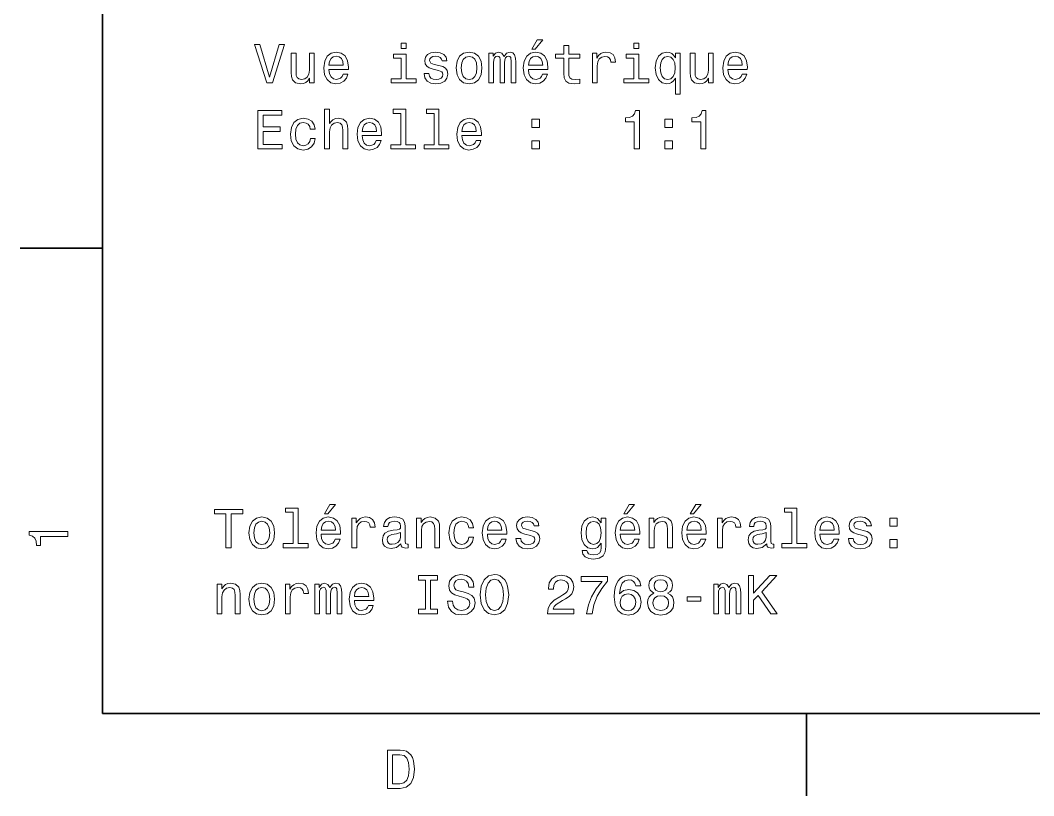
# Model space of a CAD drawing. Extents: x 0 to 297, y 0 to 210.
# Drawn here: x 2.5 to 95, y 2.5 to 73.3 of the extents above; entities that cross this region are included whole.
import ezdxf

# ---------------------------------------------------------------- set-up
doc = ezdxf.new("R2010")
doc.units = 0

msp = doc.modelspace()

# ---------------------------------------------------------------- linework, layer by layer
at = {"color": 7, "lineweight": 35}
for p, q in [((10, 200), (10, 10)), ((10, 10), (287, 10))]:
    msp.add_line(p, q, dxfattribs=at)
at = {"color": 7, "lineweight": 35, "ltscale": 0.1875}
for p, q in [((10, 52.5), (2.5, 52.5)), ((74.300003, 10), (74.300003, 2.5))]:
    msp.add_line(p, q, dxfattribs=at)
at = {"color": 7, "lineweight": 13}
for points in [[(49.207642, 70.663651), (49.505192, 70.663651), (50.2062, 71.520996), (49.711964, 71.520996)], [(49.207642, 70.663651), (49.505192, 70.663651), (50.2062, 71.520996), (49.711964, 71.520996)], [(26.14496, 71.092323), (25.267439, 68.111778), (24.364702, 71.092323), (23.885595, 71.092323), (25.015278, 67.58728), (25.5196, 67.58728), (26.624067, 71.092323)], [(26.14496, 71.092323), (25.267439, 68.111778), (24.364702, 71.092323), (23.885595, 71.092323), (25.015278, 67.58728), (25.5196, 67.58728), (26.624067, 71.092323)], [(30.683867, 68.812782), (32.459084, 68.812782), (32.464127, 69.019554), (32.383434, 69.599525), (32.16153, 70.033249), (31.808506, 70.295494), (31.339485, 70.391312), (30.880552, 70.290451), (30.527527, 70.008026), (30.300581, 69.549095), (30.219889, 68.943909), (30.295538, 68.323593), (30.522484, 67.869698), (30.870464, 67.58728), (31.324356, 67.491463), (31.717728, 67.557022), (32.040493, 67.728493), (32.277527, 68.000824), (32.413692, 68.363937), (31.974934, 68.363937), (31.884155, 68.162209), (31.753029, 68.01091), (31.379831, 67.889877), (31.092367, 67.945351), (30.875509, 68.121864), (30.734299, 68.409325), (30.683867, 68.797653)], [(30.683867, 68.812782), (32.459084, 68.812782), (32.464127, 69.019554), (32.383434, 69.599525), (32.16153, 70.033249), (31.808506, 70.295494), (31.339485, 70.391312), (30.880552, 70.290451), (30.527527, 70.008026), (30.300581, 69.549095), (30.219889, 68.943909), (30.295538, 68.323593), (30.522484, 67.869698), (30.870464, 67.58728), (31.324356, 67.491463), (31.717728, 67.557022), (32.040493, 67.728493), (32.277527, 68.000824), (32.413692, 68.363937), (31.974934, 68.363937), (31.884155, 68.162209), (31.753029, 68.01091), (31.379831, 67.889877), (31.092367, 67.945351), (30.875509, 68.121864), (30.734299, 68.409325), (30.683867, 68.797653)], [(37.739342, 71.208321), (37.270321, 71.208321), (37.270321, 70.703995), (37.739342, 70.703995)], [(37.739342, 71.208321), (37.270321, 71.208321), (37.270321, 70.703995), (37.739342, 70.703995)], [(40.729977, 69.16581), (40.3013, 69.266678), (39.983578, 69.382668), (39.87767, 69.619698), (39.907928, 69.786125), (40.01384, 69.907166), (40.185307, 69.982811), (40.432426, 70.013069), (40.669456, 69.982811), (40.856056, 69.892036), (40.977097, 69.755867), (41.027527, 69.57431), (41.461243, 69.57431), (41.461243, 69.584396), (41.385597, 69.912209), (41.178825, 70.169411), (40.856056, 70.330795), (40.432426, 70.391312), (40.003754, 70.330795), (39.691071, 70.164368), (39.494385, 69.917252), (39.433868, 69.604568), (39.479256, 69.301979), (39.620464, 69.090164), (39.852455, 68.938866), (40.19035, 68.832954), (40.684586, 68.711922), (40.987183, 68.585838), (41.067871, 68.484978), (41.098129, 68.333679), (41.052742, 68.147079), (40.931705, 68.005867), (40.73502, 67.915092), (40.472771, 67.884834), (40.195396, 67.915092), (39.993664, 68.020996), (39.857498, 68.192467), (39.802021, 68.429497), (39.373348, 68.429497), (39.443954, 68.026039), (39.650726, 67.733536), (39.978535, 67.557022), (40.432426, 67.491463), (40.906487, 67.557022), (41.254471, 67.733536), (41.466286, 68.015953), (41.541935, 68.384109), (41.486458, 68.701836), (41.33012, 68.918694), (41.072914, 69.059906)], [(40.729977, 69.16581), (40.3013, 69.266678), (39.983578, 69.382668), (39.87767, 69.619698), (39.907928, 69.786125), (40.01384, 69.907166), (40.185307, 69.982811), (40.432426, 70.013069), (40.669456, 69.982811), (40.856056, 69.892036), (40.977097, 69.755867), (41.027527, 69.57431), (41.461243, 69.57431), (41.461243, 69.584396), (41.385597, 69.912209), (41.178825, 70.169411), (40.856056, 70.330795), (40.432426, 70.391312), (40.003754, 70.330795), (39.691071, 70.164368), (39.494385, 69.917252), (39.433868, 69.604568), (39.479256, 69.301979), (39.620464, 69.090164), (39.852455, 68.938866), (40.19035, 68.832954), (40.684586, 68.711922), (40.987183, 68.585838), (41.067871, 68.484978), (41.098129, 68.333679), (41.052742, 68.147079), (40.931705, 68.005867), (40.73502, 67.915092), (40.472771, 67.884834), (40.195396, 67.915092), (39.993664, 68.020996), (39.857498, 68.192467), (39.802021, 68.429497), (39.373348, 68.429497), (39.443954, 68.026039), (39.650726, 67.733536), (39.978535, 67.557022), (40.432426, 67.491463), (40.906487, 67.557022), (41.254471, 67.733536), (41.466286, 68.015953), (41.541935, 68.384109), (41.486458, 68.701836), (41.33012, 68.918694), (41.072914, 69.059906)], [(42.308506, 68.938866), (42.389198, 68.323593), (42.621185, 67.869698), (42.989342, 67.58728), (43.483578, 67.491463), (43.972771, 67.58728), (44.340927, 67.864655), (44.572914, 68.31855), (44.658649, 68.938866), (44.572914, 69.554138), (44.340927, 70.013069), (43.972771, 70.290451), (43.483578, 70.391312), (42.989342, 70.290451), (42.621185, 70.008026), (42.389198, 69.554138)], [(42.308506, 68.938866), (42.389198, 68.323593), (42.621185, 67.869698), (42.989342, 67.58728), (43.483578, 67.491463), (43.972771, 67.58728), (44.340927, 67.864655), (44.572914, 68.31855), (44.658649, 68.938866), (44.572914, 69.554138), (44.340927, 70.013069), (43.972771, 70.290451), (43.483578, 70.391312), (42.989342, 70.290451), (42.621185, 70.008026), (42.389198, 69.554138)], [(45.299141, 67.58728), (45.707642, 67.58728), (45.707642, 69.397797), (45.732857, 69.670135), (45.80851, 69.866821), (45.9245, 69.982811), (46.075798, 70.028206), (46.196838, 69.987854), (46.277527, 69.886993), (46.317871, 69.715523), (46.333, 69.488579), (46.333, 67.58728), (46.716286, 67.58728), (46.716286, 69.397797), (46.741505, 69.665092), (46.817154, 69.861778), (46.93819, 69.982811), (47.089485, 70.028206), (47.210526, 69.987854), (47.291214, 69.886993), (47.341648, 69.488579), (47.341648, 67.58728), (47.750153, 67.58728), (47.750153, 69.458321), (47.724934, 69.846649), (47.644241, 70.144196), (47.482857, 70.325752), (47.220612, 70.391312), (46.912971, 70.290451), (46.675941, 69.99794), (46.489342, 70.285408), (46.176662, 70.391312), (45.889198, 70.290451), (45.692513, 70.008026), (45.692513, 70.295494), (45.299141, 70.295494)], [(45.299141, 67.58728), (45.707642, 67.58728), (45.707642, 69.397797), (45.732857, 69.670135), (45.80851, 69.866821), (45.9245, 69.982811), (46.075798, 70.028206), (46.196838, 69.987854), (46.277527, 69.886993), (46.317871, 69.715523), (46.333, 69.488579), (46.333, 67.58728), (46.716286, 67.58728), (46.716286, 69.397797), (46.741505, 69.665092), (46.817154, 69.861778), (46.93819, 69.982811), (47.089485, 70.028206), (47.210526, 69.987854), (47.291214, 69.886993), (47.341648, 69.488579), (47.341648, 67.58728), (47.750153, 67.58728), (47.750153, 69.458321), (47.724934, 69.846649), (47.644241, 70.144196), (47.482857, 70.325752), (47.220612, 70.391312), (46.912971, 70.290451), (46.675941, 69.99794), (46.489342, 70.285408), (46.176662, 70.391312), (45.889198, 70.290451), (45.692513, 70.008026), (45.692513, 70.295494), (45.299141, 70.295494)], [(48.900005, 68.812782), (50.67522, 68.812782), (50.680264, 69.019554), (50.599571, 69.599525), (50.37767, 70.033249), (50.024643, 70.295494), (49.555626, 70.391312), (49.096691, 70.290451), (48.743668, 70.008026), (48.51672, 69.549095), (48.436028, 68.943909), (48.511677, 68.323593), (48.738621, 67.869698), (49.086605, 67.58728), (49.540497, 67.491463), (49.933868, 67.557022), (50.256634, 67.728493), (50.493668, 68.000824), (50.629829, 68.363937), (50.191071, 68.363937), (50.100292, 68.162209), (49.96917, 68.01091), (49.59597, 67.889877), (49.308506, 67.945351), (49.091648, 68.121864), (48.950439, 68.409325), (48.900005, 68.797653)], [(48.900005, 68.812782), (50.67522, 68.812782), (50.680264, 69.019554), (50.599571, 69.599525), (50.37767, 70.033249), (50.024643, 70.295494), (49.555626, 70.391312), (49.096691, 70.290451), (48.743668, 70.008026), (48.51672, 69.549095), (48.436028, 68.943909), (48.511677, 68.323593), (48.738621, 67.869698), (49.086605, 67.58728), (49.540497, 67.491463), (49.933868, 67.557022), (50.256634, 67.728493), (50.493668, 68.000824), (50.629829, 68.363937), (50.191071, 68.363937), (50.100292, 68.162209), (49.96917, 68.01091), (49.59597, 67.889877), (49.308506, 67.945351), (49.091648, 68.121864), (48.950439, 68.409325), (48.900005, 68.797653)], [(52.142799, 69.826477), (52.142799, 68.469849), (52.173058, 68.031082), (52.31427, 67.728493), (52.596687, 67.551979), (53.075798, 67.491463), (53.600292, 67.516678), (53.600292, 67.899963), (53.217007, 67.869698), (52.869026, 67.910049), (52.682426, 68.036125), (52.60173, 68.24794), (52.586601, 68.545494), (52.586601, 69.826477), (53.600292, 69.826477), (53.600292, 70.204712), (52.586601, 70.204712), (52.586601, 70.996506), (52.142799, 70.996506), (52.142799, 70.204712), (51.376228, 70.204712), (51.376228, 69.826477)], [(52.142799, 69.826477), (52.142799, 68.469849), (52.173058, 68.031082), (52.31427, 67.728493), (52.596687, 67.551979), (53.075798, 67.491463), (53.600292, 67.516678), (53.600292, 67.899963), (53.217007, 67.869698), (52.869026, 67.910049), (52.682426, 68.036125), (52.60173, 68.24794), (52.586601, 68.545494), (52.586601, 69.826477), (53.600292, 69.826477), (53.600292, 70.204712), (52.586601, 70.204712), (52.586601, 70.996506), (52.142799, 70.996506), (52.142799, 70.204712), (51.376228, 70.204712), (51.376228, 69.826477)], [(54.750145, 67.58728), (55.193951, 67.58728), (55.193951, 69.135551), (55.239342, 69.508751), (55.375507, 69.776039), (55.597412, 69.937424), (55.894958, 69.992897), (56.116863, 69.957596), (56.283287, 69.856735), (56.384151, 69.685265), (56.419456, 69.453278), (56.868301, 69.453278), (56.807785, 69.861778), (56.641357, 70.154282), (56.363979, 70.330795), (55.985737, 70.391312), (55.728531, 70.350967), (55.50663, 70.250107), (55.309944, 70.078636), (55.153603, 69.846649), (55.153603, 70.295494), (54.750145, 70.295494)], [(54.750145, 67.58728), (55.193951, 67.58728), (55.193951, 69.135551), (55.239342, 69.508751), (55.375507, 69.776039), (55.597412, 69.937424), (55.894958, 69.992897), (56.116863, 69.957596), (56.283287, 69.856735), (56.384151, 69.685265), (56.419456, 69.453278), (56.868301, 69.453278), (56.807785, 69.861778), (56.641357, 70.154282), (56.363979, 70.330795), (55.985737, 70.391312), (55.728531, 70.350967), (55.50663, 70.250107), (55.309944, 70.078636), (55.153603, 69.846649), (55.153603, 70.295494), (54.750145, 70.295494)], [(58.991501, 71.208321), (58.52248, 71.208321), (58.52248, 70.703995), (58.991501, 70.703995)], [(58.991501, 71.208321), (58.52248, 71.208321), (58.52248, 70.703995), (58.991501, 70.703995)], [(62.32003, 69.876907), (62.163689, 70.103851), (61.987179, 70.265236), (61.780403, 70.35601), (61.543373, 70.391312), (61.1147, 70.290451), (60.781845, 70.008026), (60.564987, 69.554138), (60.489338, 68.943909), (60.564987, 68.328636), (60.781845, 67.874741), (61.1147, 67.58728), (61.543373, 67.491463), (61.780403, 67.521721), (61.982136, 67.607452), (62.158646, 67.763794), (62.32003, 68.000824), (62.32003, 66.538292), (62.763836, 66.538292), (62.763836, 70.295494), (62.32003, 70.295494)], [(62.32003, 69.876907), (62.163689, 70.103851), (61.987179, 70.265236), (61.780403, 70.35601), (61.543373, 70.391312), (61.1147, 70.290451), (60.781845, 70.008026), (60.564987, 69.554138), (60.489338, 68.943909), (60.564987, 68.328636), (60.781845, 67.874741), (61.1147, 67.58728), (61.543373, 67.491463), (61.780403, 67.521721), (61.982136, 67.607452), (62.158646, 67.763794), (62.32003, 68.000824), (62.32003, 66.538292), (62.763836, 66.538292), (62.763836, 70.295494), (62.32003, 70.295494)], [(67.116135, 68.812782), (68.891357, 68.812782), (68.896393, 69.019554), (68.815704, 69.599525), (68.593803, 70.033249), (68.240776, 70.295494), (67.771759, 70.391312), (67.31282, 70.290451), (66.959793, 70.008026), (66.732849, 69.549095), (66.652161, 68.943909), (66.727814, 68.323593), (66.954758, 67.869698), (67.302734, 67.58728), (67.756622, 67.491463), (68.150002, 67.557022), (68.472763, 67.728493), (68.709793, 68.000824), (68.845963, 68.363937), (68.407204, 68.363937), (68.316422, 68.162209), (68.185303, 68.01091), (67.812103, 67.889877), (67.524643, 67.945351), (67.307785, 68.121864), (67.166565, 68.409325), (67.116135, 68.797653)], [(67.116135, 68.812782), (68.891357, 68.812782), (68.896393, 69.019554), (68.815704, 69.599525), (68.593803, 70.033249), (68.240776, 70.295494), (67.771759, 70.391312), (67.31282, 70.290451), (66.959793, 70.008026), (66.732849, 69.549095), (66.652161, 68.943909), (66.727814, 68.323593), (66.954758, 67.869698), (67.302734, 67.58728), (67.756622, 67.491463), (68.150002, 67.557022), (68.472763, 67.728493), (68.709793, 68.000824), (68.845963, 68.363937), (68.407204, 68.363937), (68.316422, 68.162209), (68.185303, 68.01091), (67.812103, 67.889877), (67.524643, 67.945351), (67.307785, 68.121864), (67.166565, 68.409325), (67.116135, 68.797653)], [(29.34741, 70.295494), (28.903606, 70.295494), (28.903606, 68.732094), (28.853174, 68.36898), (28.706921, 68.106735), (28.479975, 67.945351), (28.182425, 67.89492), (27.945393, 67.935265), (27.794096, 68.056297), (27.708363, 68.263069), (27.688189, 68.55558), (27.688189, 70.295494), (27.244385, 70.295494), (27.244385, 68.515236), (27.259514, 68.157166), (27.355335, 67.859612), (27.647842, 67.58728), (28.116863, 67.491463), (28.369024, 67.526764), (28.585884, 67.617538), (28.772484, 67.77388), (28.923779, 68.000824), (28.923779, 67.58728), (29.34741, 67.58728)], [(29.34741, 70.295494), (28.903606, 70.295494), (28.903606, 68.732094), (28.853174, 68.36898), (28.706921, 68.106735), (28.479975, 67.945351), (28.182425, 67.89492), (27.945393, 67.935265), (27.794096, 68.056297), (27.708363, 68.263069), (27.688189, 68.55558), (27.688189, 70.295494), (27.244385, 70.295494), (27.244385, 68.515236), (27.259514, 68.157166), (27.355335, 67.859612), (27.647842, 67.58728), (28.116863, 67.491463), (28.369024, 67.526764), (28.585884, 67.617538), (28.772484, 67.77388), (28.923779, 68.000824), (28.923779, 67.58728), (29.34741, 67.58728)], [(30.683867, 69.185982), (30.739342, 69.533966), (30.875509, 69.791168), (31.082281, 69.94751), (31.354614, 70.002983), (31.621906, 69.94751), (31.828678, 69.791168), (31.95476, 69.533966), (32.000149, 69.185982)], [(30.683867, 69.185982), (30.739342, 69.533966), (30.875509, 69.791168), (31.082281, 69.94751), (31.354614, 70.002983), (31.621906, 69.94751), (31.828678, 69.791168), (31.95476, 69.533966), (32.000149, 69.185982)], [(37.724213, 67.96048), (37.724213, 70.204712), (36.584442, 70.204712), (36.584442, 69.826477), (37.280407, 69.826477), (37.280407, 67.96048), (36.372627, 67.96048), (36.372627, 67.58728), (38.642078, 67.58728), (38.642078, 67.96048)], [(37.724213, 67.96048), (37.724213, 70.204712), (36.584442, 70.204712), (36.584442, 69.826477), (37.280407, 69.826477), (37.280407, 67.96048), (36.372627, 67.96048), (36.372627, 67.58728), (38.642078, 67.58728), (38.642078, 67.96048)], [(42.762398, 68.943909), (42.807785, 69.397797), (42.948997, 69.725609), (43.175941, 69.927338), (43.483578, 69.99794), (43.786171, 69.927338), (44.013115, 69.730652), (44.154327, 69.397797), (44.204758, 68.943909), (44.154327, 68.484978), (44.013115, 68.152122), (43.786171, 67.950394), (43.483578, 67.884834), (43.175941, 67.950394), (42.948997, 68.152122), (42.807785, 68.484978)], [(42.762398, 68.943909), (42.807785, 69.397797), (42.948997, 69.725609), (43.175941, 69.927338), (43.483578, 69.99794), (43.786171, 69.927338), (44.013115, 69.730652), (44.154327, 69.397797), (44.204758, 68.943909), (44.154327, 68.484978), (44.013115, 68.152122), (43.786171, 67.950394), (43.483578, 67.884834), (43.175941, 67.950394), (42.948997, 68.152122), (42.807785, 68.484978)], [(48.900005, 69.185982), (48.955482, 69.533966), (49.091648, 69.791168), (49.29842, 69.94751), (49.570755, 70.002983), (49.838043, 69.94751), (50.044815, 69.791168), (50.170898, 69.533966), (50.216286, 69.185982)], [(48.900005, 69.185982), (48.955482, 69.533966), (49.091648, 69.791168), (49.29842, 69.94751), (49.570755, 70.002983), (49.838043, 69.94751), (50.044815, 69.791168), (50.170898, 69.533966), (50.216286, 69.185982)], [(58.976372, 67.96048), (58.976372, 70.204712), (57.836601, 70.204712), (57.836601, 69.826477), (58.532566, 69.826477), (58.532566, 67.96048), (57.624786, 67.96048), (57.624786, 67.58728), (59.894238, 67.58728), (59.894238, 67.96048)], [(58.976372, 67.96048), (58.976372, 70.204712), (57.836601, 70.204712), (57.836601, 69.826477), (58.532566, 69.826477), (58.532566, 67.96048), (57.624786, 67.96048), (57.624786, 67.58728), (59.894238, 67.58728), (59.894238, 67.96048)], [(60.94323, 68.943909), (60.988617, 69.392754), (61.129829, 69.720566), (61.341644, 69.922295), (61.619022, 69.992897), (61.91153, 69.922295), (62.13343, 69.725609), (62.264553, 69.397797), (62.314987, 68.943909), (62.264553, 68.484978), (62.13343, 68.157166), (61.91153, 67.955437), (61.619022, 67.889877), (61.341644, 67.955437), (61.129829, 68.157166), (60.988617, 68.490021)], [(60.94323, 68.943909), (60.988617, 69.392754), (61.129829, 69.720566), (61.341644, 69.922295), (61.619022, 69.992897), (61.91153, 69.922295), (62.13343, 69.725609), (62.264553, 69.397797), (62.314987, 68.943909), (62.264553, 68.484978), (62.13343, 68.157166), (61.91153, 67.955437), (61.619022, 67.889877), (61.341644, 67.955437), (61.129829, 68.157166), (60.988617, 68.490021)], [(65.779678, 70.295494), (65.335876, 70.295494), (65.335876, 68.732094), (65.285446, 68.36898), (65.139191, 68.106735), (64.912247, 67.945351), (64.6147, 67.89492), (64.37767, 67.935265), (64.226364, 68.056297), (64.140633, 68.263069), (64.120461, 68.55558), (64.120461, 70.295494), (63.676659, 70.295494), (63.676659, 68.515236), (63.691788, 68.157166), (63.787609, 67.859612), (64.080116, 67.58728), (64.549133, 67.491463), (64.8013, 67.526764), (65.018158, 67.617538), (65.204758, 67.77388), (65.356049, 68.000824), (65.356049, 67.58728), (65.779678, 67.58728)], [(65.779678, 70.295494), (65.335876, 70.295494), (65.335876, 68.732094), (65.285446, 68.36898), (65.139191, 68.106735), (64.912247, 67.945351), (64.6147, 67.89492), (64.37767, 67.935265), (64.226364, 68.056297), (64.140633, 68.263069), (64.120461, 68.55558), (64.120461, 70.295494), (63.676659, 70.295494), (63.676659, 68.515236), (63.691788, 68.157166), (63.787609, 67.859612), (64.080116, 67.58728), (64.549133, 67.491463), (64.8013, 67.526764), (65.018158, 67.617538), (65.204758, 67.77388), (65.356049, 68.000824), (65.356049, 67.58728), (65.779678, 67.58728)], [(67.116135, 69.185982), (67.171616, 69.533966), (67.307785, 69.791168), (67.514557, 69.94751), (67.786888, 70.002983), (68.054184, 69.94751), (68.260956, 69.791168), (68.387032, 69.533966), (68.432419, 69.185982)], [(67.116135, 69.185982), (67.171616, 69.533966), (67.307785, 69.791168), (67.514557, 69.94751), (67.786888, 70.002983), (68.054184, 69.94751), (68.260956, 69.791168), (68.387032, 69.533966), (68.432419, 69.185982)], [(24.208361, 61.540451), (26.427382, 61.540451), (26.427382, 61.964081), (24.672338, 61.964081), (24.672338, 63.149242), (26.235739, 63.149242), (26.235739, 63.567829), (24.672338, 63.567829), (24.672338, 64.616821), (26.387035, 64.616821), (26.387035, 65.040451), (24.208361, 65.040451)], [(24.208361, 61.540451), (26.427382, 61.540451), (26.427382, 61.964081), (24.672338, 61.964081), (24.672338, 63.149242), (26.235739, 63.149242), (26.235739, 63.567829), (24.672338, 63.567829), (24.672338, 64.616821), (26.387035, 64.616821), (26.387035, 65.040451), (24.208361, 65.040451)], [(30.295538, 61.540451), (30.739342, 61.540451), (30.739342, 63.103851), (30.784731, 63.461922), (30.930984, 63.724167), (31.157928, 63.885551), (31.460524, 63.946072), (31.702599, 63.895638), (31.853895, 63.759472), (31.929543, 63.532524), (31.95476, 63.229931), (31.95476, 61.540451), (32.398563, 61.540451), (32.398563, 63.320709), (32.378391, 63.67878), (32.287613, 63.97633), (31.990063, 64.248665), (31.526085, 64.344482), (31.273924, 64.309181), (31.057064, 64.213364), (30.875509, 64.062065), (30.739342, 63.855293), (30.739342, 65.161491), (30.295538, 65.161491)], [(30.295538, 61.540451), (30.739342, 61.540451), (30.739342, 63.103851), (30.784731, 63.461922), (30.930984, 63.724167), (31.157928, 63.885551), (31.460524, 63.946072), (31.702599, 63.895638), (31.853895, 63.759472), (31.929543, 63.532524), (31.95476, 63.229931), (31.95476, 61.540451), (32.398563, 61.540451), (32.398563, 63.320709), (32.378391, 63.67878), (32.287613, 63.97633), (31.990063, 64.248665), (31.526085, 64.344482), (31.273924, 64.309181), (31.057064, 64.213364), (30.875509, 64.062065), (30.739342, 63.855293), (30.739342, 65.161491), (30.295538, 65.161491)], [(37.250149, 64.788292), (37.250149, 61.913651), (36.337326, 61.913651), (36.337326, 61.540451), (38.601734, 61.540451), (38.601734, 61.913651), (37.693954, 61.913651), (37.693954, 65.161491), (36.554184, 65.161491), (36.554184, 64.788292)], [(37.250149, 64.788292), (37.250149, 61.913651), (36.337326, 61.913651), (36.337326, 61.540451), (38.601734, 61.540451), (38.601734, 61.913651), (37.693954, 61.913651), (37.693954, 65.161491), (36.554184, 65.161491), (36.554184, 64.788292)], [(40.286171, 64.788292), (40.286171, 61.913651), (39.373348, 61.913651), (39.373348, 61.540451), (41.637756, 61.540451), (41.637756, 61.913651), (40.729977, 61.913651), (40.729977, 65.161491), (39.590206, 65.161491), (39.590206, 64.788292)], [(40.286171, 64.788292), (40.286171, 61.913651), (39.373348, 61.913651), (39.373348, 61.540451), (41.637756, 61.540451), (41.637756, 61.913651), (40.729977, 61.913651), (40.729977, 65.161491), (39.590206, 65.161491), (39.590206, 64.788292)], [(58.572914, 61.540451), (59.031845, 61.540451), (59.031845, 65.065666), (58.688908, 65.065666), (58.598129, 64.758034), (58.416573, 64.551254), (58.139194, 64.430222), (57.755909, 64.389877), (57.755909, 64.031807), (58.572914, 64.031807)], [(58.572914, 61.540451), (59.031845, 61.540451), (59.031845, 65.065666), (58.688908, 65.065666), (58.598129, 64.758034), (58.416573, 64.551254), (58.139194, 64.430222), (57.755909, 64.389877), (57.755909, 64.031807), (58.572914, 64.031807)], [(64.644958, 61.540451), (65.103889, 61.540451), (65.103889, 65.065666), (64.760956, 65.065666), (64.670174, 64.758034), (64.488617, 64.551254), (64.211243, 64.430222), (63.827953, 64.389877), (63.827953, 64.031807), (64.644958, 64.031807)], [(64.644958, 61.540451), (65.103889, 61.540451), (65.103889, 65.065666), (64.760956, 65.065666), (64.670174, 64.758034), (64.488617, 64.551254), (64.211243, 64.430222), (63.827953, 64.389877), (63.827953, 64.031807), (64.644958, 64.031807)], [(28.984299, 63.350971), (29.423059, 63.350971), (29.332281, 63.754429), (29.115421, 64.072151), (28.777527, 64.268837), (28.338764, 64.344482), (27.854614, 64.243622), (27.48646, 63.961201), (27.254471, 63.502266), (27.173779, 62.886993), (27.249428, 62.276764), (27.476374, 61.822872), (27.834442, 61.540451), (28.323635, 61.44463), (28.757353, 61.520279), (29.095249, 61.732094), (29.327238, 62.064945), (29.428102, 62.508751), (29.004471, 62.508751), (28.928822, 62.22633), (28.787613, 62.014515), (28.585884, 61.883392), (28.338764, 61.843044), (28.031128, 61.908607), (27.809227, 62.110336), (27.673059, 62.438145), (27.62767, 62.902122), (27.673059, 63.356014), (27.81427, 63.683823), (28.041214, 63.885551), (28.338764, 63.956158), (28.601013, 63.910767), (28.797699, 63.794773), (28.928822, 63.60313)], [(28.984299, 63.350971), (29.423059, 63.350971), (29.332281, 63.754429), (29.115421, 64.072151), (28.777527, 64.268837), (28.338764, 64.344482), (27.854614, 64.243622), (27.48646, 63.961201), (27.254471, 63.502266), (27.173779, 62.886993), (27.249428, 62.276764), (27.476374, 61.822872), (27.834442, 61.540451), (28.323635, 61.44463), (28.757353, 61.520279), (29.095249, 61.732094), (29.327238, 62.064945), (29.428102, 62.508751), (29.004471, 62.508751), (28.928822, 62.22633), (28.787613, 62.014515), (28.585884, 61.883392), (28.338764, 61.843044), (28.031128, 61.908607), (27.809227, 62.110336), (27.673059, 62.438145), (27.62767, 62.902122), (27.673059, 63.356014), (27.81427, 63.683823), (28.041214, 63.885551), (28.338764, 63.956158), (28.601013, 63.910767), (28.797699, 63.794773), (28.928822, 63.60313)], [(33.719887, 62.765957), (35.495106, 62.765957), (35.500149, 62.972729), (35.419456, 63.5527), (35.197556, 63.986416), (34.844528, 64.248665), (34.375507, 64.344482), (33.916576, 64.243622), (33.563549, 63.961201), (33.336605, 63.502266), (33.255913, 62.897079), (33.331562, 62.276764), (33.558506, 61.822872), (33.906487, 61.540451), (34.360378, 61.44463), (34.75375, 61.510193), (35.076515, 61.68166), (35.313549, 61.953995), (35.449715, 62.317108), (35.010956, 62.317108), (34.920177, 62.115379), (34.789055, 61.964081), (34.415855, 61.843044), (34.128391, 61.898521), (33.91153, 62.075035), (33.770321, 62.362495), (33.719887, 62.750824)], [(33.719887, 62.765957), (35.495106, 62.765957), (35.500149, 62.972729), (35.419456, 63.5527), (35.197556, 63.986416), (34.844528, 64.248665), (34.375507, 64.344482), (33.916576, 64.243622), (33.563549, 63.961201), (33.336605, 63.502266), (33.255913, 62.897079), (33.331562, 62.276764), (33.558506, 61.822872), (33.906487, 61.540451), (34.360378, 61.44463), (34.75375, 61.510193), (35.076515, 61.68166), (35.313549, 61.953995), (35.449715, 62.317108), (35.010956, 62.317108), (34.920177, 62.115379), (34.789055, 61.964081), (34.415855, 61.843044), (34.128391, 61.898521), (33.91153, 62.075035), (33.770321, 62.362495), (33.719887, 62.750824)], [(33.719887, 63.139153), (33.775364, 63.487137), (33.91153, 63.744343), (34.118305, 63.900681), (34.39064, 63.956158), (34.657928, 63.900681), (34.8647, 63.744343), (34.990784, 63.487137), (35.036171, 63.139153)], [(33.719887, 63.139153), (33.775364, 63.487137), (33.91153, 63.744343), (34.118305, 63.900681), (34.39064, 63.956158), (34.657928, 63.900681), (34.8647, 63.744343), (34.990784, 63.487137), (35.036171, 63.139153)], [(42.827957, 62.765957), (44.603172, 62.765957), (44.608215, 62.972729), (44.527527, 63.5527), (44.305626, 63.986416), (43.952599, 64.248665), (43.483578, 64.344482), (43.024643, 64.243622), (42.671619, 63.961201), (42.444672, 63.502266), (42.363983, 62.897079), (42.439629, 62.276764), (42.666573, 61.822872), (43.014557, 61.540451), (43.468449, 61.44463), (43.86182, 61.510193), (44.184586, 61.68166), (44.421619, 61.953995), (44.557785, 62.317108), (44.119026, 62.317108), (44.028244, 62.115379), (43.897125, 61.964081), (43.523926, 61.843044), (43.236458, 61.898521), (43.0196, 62.075035), (42.878391, 62.362495), (42.827957, 62.750824)], [(42.827957, 62.765957), (44.603172, 62.765957), (44.608215, 62.972729), (44.527527, 63.5527), (44.305626, 63.986416), (43.952599, 64.248665), (43.483578, 64.344482), (43.024643, 64.243622), (42.671619, 63.961201), (42.444672, 63.502266), (42.363983, 62.897079), (42.439629, 62.276764), (42.666573, 61.822872), (43.014557, 61.540451), (43.468449, 61.44463), (43.86182, 61.510193), (44.184586, 61.68166), (44.421619, 61.953995), (44.557785, 62.317108), (44.119026, 62.317108), (44.028244, 62.115379), (43.897125, 61.964081), (43.523926, 61.843044), (43.236458, 61.898521), (43.0196, 62.075035), (42.878391, 62.362495), (42.827957, 62.750824)], [(42.827957, 63.139153), (42.883434, 63.487137), (43.0196, 63.744343), (43.226372, 63.900681), (43.498711, 63.956158), (43.765999, 63.900681), (43.972771, 63.744343), (44.098854, 63.487137), (44.144241, 63.139153)], [(42.827957, 63.139153), (42.883434, 63.487137), (43.0196, 63.744343), (43.226372, 63.900681), (43.498711, 63.956158), (43.765999, 63.900681), (43.972771, 63.744343), (44.098854, 63.487137), (44.144241, 63.139153)], [(49.207642, 63.497223), (49.903606, 63.497223), (49.903606, 64.248665), (49.207642, 64.248665)], [(49.207642, 63.497223), (49.903606, 63.497223), (49.903606, 64.248665), (49.207642, 64.248665)], [(61.35173, 63.497223), (62.047695, 63.497223), (62.047695, 64.248665), (61.35173, 64.248665)], [(61.35173, 63.497223), (62.047695, 63.497223), (62.047695, 64.248665), (61.35173, 64.248665)], [(49.207642, 61.540451), (49.903606, 61.540451), (49.903606, 62.291893), (49.207642, 62.291893)], [(49.207642, 61.540451), (49.903606, 61.540451), (49.903606, 62.291893), (49.207642, 62.291893)], [(61.35173, 61.540451), (62.047695, 61.540451), (62.047695, 62.291893), (61.35173, 62.291893)], [(61.35173, 61.540451), (62.047695, 61.540451), (62.047695, 62.291893), (61.35173, 62.291893)], [(27.428675, 28.391211), (27.428675, 25.516571), (26.51585, 25.516571), (26.51585, 25.143372), (28.780258, 25.143372), (28.780258, 25.516571), (27.872478, 25.516571), (27.872478, 28.764408), (26.732708, 28.764408), (26.732708, 28.391211)], [(30.278099, 28.21974), (30.575649, 28.21974), (31.276657, 29.077089), (30.782421, 29.077089)], [(57.602303, 28.21974), (57.899853, 28.21974), (58.600861, 29.077089), (58.106625, 29.077089)], [(63.674347, 28.21974), (63.971897, 28.21974), (64.672905, 29.077089), (64.178665, 29.077089)], [(72.969009, 28.391211), (72.969009, 25.516571), (72.05619, 25.516571), (72.05619, 25.143372), (74.320602, 25.143372), (74.320602, 25.516571), (73.412819, 25.516571), (73.412819, 28.764408), (72.273048, 28.764408), (72.273048, 28.391211)], [(21.286022, 25.143372), (21.75, 25.143372), (21.75, 28.21974), (22.809078, 28.21974), (22.809078, 28.643372), (20.221903, 28.643372), (20.221903, 28.21974), (21.286022, 28.21974)], [(23.378963, 26.494957), (23.459654, 25.879683), (23.691643, 25.425793), (24.059799, 25.143372), (24.554035, 25.04755), (25.043228, 25.143372), (25.411383, 25.42075), (25.643372, 25.87464), (25.729107, 26.494957), (25.643372, 27.110229), (25.411383, 27.569164), (25.043228, 27.846542), (24.554035, 27.947407), (24.059799, 27.846542), (23.691643, 27.564121), (23.459654, 27.110229)], [(29.970461, 26.368876), (31.745678, 26.368876), (31.750721, 26.575647), (31.670029, 27.155619), (31.448128, 27.589336), (31.0951, 27.851585), (30.62608, 27.947407), (30.167149, 27.846542), (29.814121, 27.564121), (29.587177, 27.105186), (29.506485, 26.5), (29.582134, 25.879683), (29.809078, 25.425793), (30.157061, 25.143372), (30.61095, 25.04755), (31.004322, 25.113111), (31.327089, 25.284582), (31.564121, 25.556917), (31.700289, 25.920029), (31.261528, 25.920029), (31.17075, 25.7183), (31.039625, 25.567003), (30.666428, 25.445965), (30.378963, 25.50144), (30.162104, 25.677954), (30.020893, 25.965418), (29.970461, 26.353746)], [(32.784584, 25.143372), (33.228386, 25.143372), (33.228386, 26.691643), (33.273773, 27.064842), (33.409943, 27.332132), (33.631844, 27.493515), (33.929394, 27.548992), (34.151299, 27.513689), (34.317722, 27.412825), (34.418587, 27.241354), (34.453892, 27.009365), (34.90274, 27.009365), (34.84222, 27.417868), (34.675793, 27.710375), (34.398415, 27.886887), (34.020172, 27.947407), (33.76297, 27.907061), (33.541065, 27.806196), (33.344379, 27.634726), (33.188042, 27.402737), (33.188042, 27.851585), (32.784584, 27.851585)], [(37.26297, 25.496397), (37.26297, 25.481268), (37.288185, 25.309797), (37.363831, 25.188761), (37.681557, 25.092939), (37.928673, 25.133286), (37.928673, 25.476225), (37.822769, 25.461096), (37.681557, 25.526657), (37.656342, 25.728386), (37.656342, 27.130404), (37.595821, 27.488472), (37.419312, 27.740633), (37.111671, 27.89193), (36.677956, 27.947407), (36.254326, 27.886887), (35.941643, 27.715418), (35.744957, 27.448126), (35.679398, 27.0951), (35.679398, 27.064842), (36.077812, 27.064842), (36.113113, 27.276657), (36.224064, 27.427954), (36.405621, 27.518732), (36.662827, 27.554035), (36.909943, 27.528818), (37.086456, 27.453171), (37.192364, 27.322046), (37.227669, 27.14049), (37.207493, 26.928675), (37.126801, 26.822767), (36.925072, 26.772335), (36.546829, 26.731989), (36.113113, 26.641211), (35.805477, 26.479828), (35.62392, 26.227665), (35.568443, 25.854467), (35.618877, 25.521614), (35.775215, 25.274496), (36.027378, 25.118155), (36.375359, 25.062679), (36.844383, 25.168589)], [(38.690201, 25.143372), (39.134007, 25.143372), (39.134007, 26.706772), (39.179398, 27.064842), (39.325649, 27.327089), (39.552593, 27.488472), (39.855186, 27.548992), (40.097263, 27.498558), (40.248558, 27.362392), (40.324207, 27.135447), (40.349426, 26.832853), (40.349426, 25.143372), (40.793228, 25.143372), (40.793228, 26.923632), (40.773056, 27.2817), (40.682278, 27.57925), (40.384727, 27.851585), (39.92075, 27.947407), (39.663544, 27.912104), (39.446686, 27.816282), (39.260086, 27.6549), (39.113831, 27.43804), (39.113831, 27.851585), (38.690201, 27.851585)], [(43.451012, 26.95389), (43.889771, 26.95389), (43.798992, 27.357349), (43.582134, 27.675072), (43.24424, 27.871758), (42.805477, 27.947407), (42.321327, 27.846542), (41.953171, 27.564121), (41.721184, 27.105186), (41.640491, 26.489914), (41.716141, 25.879683), (41.943085, 25.425793), (42.301155, 25.143372), (42.790348, 25.04755), (43.224068, 25.123199), (43.561962, 25.335014), (43.793949, 25.667868), (43.894814, 26.111671), (43.471184, 26.111671), (43.395535, 25.82925), (43.254326, 25.617435), (43.052597, 25.486311), (42.805477, 25.445965), (42.497841, 25.511528), (42.27594, 25.713257), (42.139771, 26.041065), (42.094383, 26.505043), (42.139771, 26.958933), (42.280983, 27.286743), (42.507927, 27.488472), (42.805477, 27.559078), (43.067726, 27.513689), (43.264412, 27.397694), (43.395535, 27.206051)], [(45.150578, 26.368876), (46.925793, 26.368876), (46.930836, 26.575647), (46.850143, 27.155619), (46.628242, 27.589336), (46.275215, 27.851585), (45.806198, 27.947407), (45.347263, 27.846542), (44.99424, 27.564121), (44.767292, 27.105186), (44.6866, 26.5), (44.762249, 25.879683), (44.989193, 25.425793), (45.337177, 25.143372), (45.791069, 25.04755), (46.184441, 25.113111), (46.507206, 25.284582), (46.74424, 25.556917), (46.880402, 25.920029), (46.441643, 25.920029), (46.350864, 25.7183), (46.219742, 25.567003), (45.846542, 25.445965), (45.559078, 25.50144), (45.34222, 25.677954), (45.201012, 25.965418), (45.150578, 26.353746)], [(49.124641, 26.721901), (48.695965, 26.822767), (48.378242, 26.938761), (48.272335, 27.175793), (48.302593, 27.342218), (48.408501, 27.463257), (48.579971, 27.538904), (48.827087, 27.569164), (49.064121, 27.538904), (49.250721, 27.448126), (49.371758, 27.31196), (49.422188, 27.130404), (49.855907, 27.130404), (49.855907, 27.14049), (49.780258, 27.4683), (49.573486, 27.725504), (49.250721, 27.886887), (48.827087, 27.947407), (48.398415, 27.886887), (48.085735, 27.720461), (47.88905, 27.473343), (47.828529, 27.160664), (47.873917, 26.858068), (48.015129, 26.646254), (48.247116, 26.494957), (48.585014, 26.38905), (49.07925, 26.268011), (49.381844, 26.141932), (49.462536, 26.041065), (49.492798, 25.889769), (49.447407, 25.703171), (49.32637, 25.56196), (49.129684, 25.471182), (48.867435, 25.440922), (48.590057, 25.471182), (48.388329, 25.577089), (48.252159, 25.748558), (48.196686, 25.98559), (47.768013, 25.98559), (47.838615, 25.582132), (48.045387, 25.289625), (48.373199, 25.113111), (48.827087, 25.04755), (49.301155, 25.113111), (49.649136, 25.289625), (49.86095, 25.572046), (49.9366, 25.940201), (49.881126, 26.257925), (49.724785, 26.474783), (49.467579, 26.615993)], [(55.978386, 25.264408), (55.978386, 27.851585), (55.554752, 27.851585), (55.554752, 27.412825), (55.206772, 27.811239), (54.994953, 27.912104), (54.757923, 27.947407), (54.32925, 27.846542), (53.996395, 27.564121), (53.779537, 27.110229), (53.703888, 26.5), (53.779537, 25.884726), (53.996395, 25.430836), (54.32925, 25.143372), (54.757923, 25.04755), (54.999996, 25.082853), (55.201729, 25.173632), (55.554752, 25.556917), (55.554752, 25.173632), (55.514408, 24.871037), (55.403458, 24.654179), (55.191639, 24.528097), (54.873917, 24.482708), (54.596539, 24.512968), (54.399853, 24.588617), (54.283859, 24.71974), (54.248558, 24.896254), (53.819881, 24.896254), (53.819881, 24.87608), (53.885445, 24.553314), (54.087173, 24.311239), (54.409939, 24.1549), (54.848701, 24.099422), (55.373196, 24.175072), (55.72118, 24.386887), (55.917866, 24.755043)], [(57.294666, 26.368876), (59.069881, 26.368876), (59.074924, 26.575647), (58.994232, 27.155619), (58.772331, 27.589336), (58.419304, 27.851585), (57.950287, 27.947407), (57.491352, 27.846542), (57.138325, 27.564121), (56.911381, 27.105186), (56.830688, 26.5), (56.906338, 25.879683), (57.133282, 25.425793), (57.481266, 25.143372), (57.935154, 25.04755), (58.328529, 25.113111), (58.651295, 25.284582), (58.888325, 25.556917), (59.024494, 25.920029), (58.585732, 25.920029), (58.494953, 25.7183), (58.363831, 25.567003), (57.990631, 25.445965), (57.703167, 25.50144), (57.486309, 25.677954), (57.345097, 25.965418), (57.294666, 26.353746)], [(59.94236, 25.143372), (60.386162, 25.143372), (60.386162, 26.706772), (60.431553, 27.064842), (60.577805, 27.327089), (60.804752, 27.488472), (61.107346, 27.548992), (61.349419, 27.498558), (61.500717, 27.362392), (61.576366, 27.135447), (61.601582, 26.832853), (61.601582, 25.143372), (62.045387, 25.143372), (62.045387, 26.923632), (62.025211, 27.2817), (61.934433, 27.57925), (61.636883, 27.851585), (61.172909, 27.947407), (60.915703, 27.912104), (60.698845, 27.816282), (60.512245, 27.6549), (60.36599, 27.43804), (60.36599, 27.851585), (59.94236, 27.851585)], [(63.366711, 26.368876), (65.141922, 26.368876), (65.146973, 26.575647), (65.066277, 27.155619), (64.844376, 27.589336), (64.491348, 27.851585), (64.022331, 27.947407), (63.563396, 27.846542), (63.210369, 27.564121), (62.983425, 27.105186), (62.902733, 26.5), (62.978382, 25.879683), (63.205326, 25.425793), (63.55331, 25.143372), (64.007202, 25.04755), (64.400574, 25.113111), (64.723343, 25.284582), (64.960373, 25.556917), (65.096542, 25.920029), (64.657776, 25.920029), (64.567001, 25.7183), (64.435875, 25.567003), (64.062675, 25.445965), (63.775211, 25.50144), (63.558353, 25.677954), (63.417141, 25.965418), (63.366711, 26.353746)], [(66.180832, 25.143372), (66.624634, 25.143372), (66.624634, 26.691643), (66.670029, 27.064842), (66.80619, 27.332132), (67.028091, 27.493515), (67.325638, 27.548992), (67.547546, 27.513689), (67.713974, 27.412825), (67.814835, 27.241354), (67.850143, 27.009365), (68.298981, 27.009365), (68.238464, 27.417868), (68.072037, 27.710375), (67.794662, 27.886887), (67.41642, 27.947407), (67.159218, 27.907061), (66.937317, 27.806196), (66.740631, 27.634726), (66.58429, 27.402737), (66.58429, 27.851585), (66.180832, 27.851585)], [(70.65921, 25.496397), (70.65921, 25.481268), (70.684433, 25.309797), (70.760078, 25.188761), (71.077805, 25.092939), (71.324921, 25.133286), (71.324921, 25.476225), (71.219009, 25.461096), (71.077805, 25.526657), (71.052582, 25.728386), (71.052582, 27.130404), (70.992065, 27.488472), (70.815552, 27.740633), (70.507919, 27.89193), (70.074203, 27.947407), (69.650574, 27.886887), (69.337891, 27.715418), (69.141205, 27.448126), (69.075638, 27.0951), (69.075638, 27.064842), (69.47406, 27.064842), (69.509361, 27.276657), (69.620316, 27.427954), (69.801865, 27.518732), (70.059067, 27.554035), (70.30619, 27.528818), (70.482704, 27.453171), (70.588608, 27.322046), (70.623917, 27.14049), (70.603745, 26.928675), (70.523048, 26.822767), (70.32132, 26.772335), (69.943077, 26.731989), (69.509361, 26.641211), (69.201721, 26.479828), (69.020172, 26.227665), (68.964691, 25.854467), (69.015121, 25.521614), (69.171463, 25.274496), (69.42363, 25.118155), (69.771606, 25.062679), (70.240631, 25.168589)], [(75.510803, 26.368876), (77.286011, 26.368876), (77.291061, 26.575647), (77.210365, 27.155619), (76.988464, 27.589336), (76.635437, 27.851585), (76.16642, 27.947407), (75.707489, 27.846542), (75.354462, 27.564121), (75.127518, 27.105186), (75.046822, 26.5), (75.122467, 25.879683), (75.349411, 25.425793), (75.697403, 25.143372), (76.151291, 25.04755), (76.544662, 25.113111), (76.867432, 25.284582), (77.104462, 25.556917), (77.240631, 25.920029), (76.801865, 25.920029), (76.71109, 25.7183), (76.579964, 25.567003), (76.206764, 25.445965), (75.919296, 25.50144), (75.702438, 25.677954), (75.561234, 25.965418), (75.510803, 26.353746)], [(79.484863, 26.721901), (79.056183, 26.822767), (78.738464, 26.938761), (78.632553, 27.175793), (78.662811, 27.342218), (78.768723, 27.463257), (78.940193, 27.538904), (79.187309, 27.569164), (79.424347, 27.538904), (79.610947, 27.448126), (79.731979, 27.31196), (79.78241, 27.130404), (80.216125, 27.130404), (80.216125, 27.14049), (80.14048, 27.4683), (79.933708, 27.725504), (79.610947, 27.886887), (79.187309, 27.947407), (78.758636, 27.886887), (78.445953, 27.720461), (78.249268, 27.473343), (78.188751, 27.160664), (78.234146, 26.858068), (78.375351, 26.646254), (78.607338, 26.494957), (78.945236, 26.38905), (79.439468, 26.268011), (79.742065, 26.141932), (79.822754, 26.041065), (79.853012, 25.889769), (79.807632, 25.703171), (79.686592, 25.56196), (79.489906, 25.471182), (79.227661, 25.440922), (78.950279, 25.471182), (78.74855, 25.577089), (78.612381, 25.748558), (78.556908, 25.98559), (78.128235, 25.98559), (78.198837, 25.582132), (78.405609, 25.289625), (78.733421, 25.113111), (79.187309, 25.04755), (79.661377, 25.113111), (80.009354, 25.289625), (80.221176, 25.572046), (80.296822, 25.940201), (80.241348, 26.257925), (80.085007, 26.474783), (79.827805, 26.615993)], [(81.89048, 27.100143), (82.586441, 27.100143), (82.586441, 27.851585), (81.89048, 27.851585)], [(23.832853, 26.5), (23.878242, 26.95389), (24.019453, 27.2817), (24.246399, 27.483429), (24.554035, 27.554035), (24.856628, 27.483429), (25.083574, 27.286743), (25.224785, 26.95389), (25.275215, 26.5), (25.224785, 26.041065), (25.083574, 25.708214), (24.856628, 25.506483), (24.554035, 25.440922), (24.246399, 25.506483), (24.019453, 25.708214), (23.878242, 26.041065)], [(29.970461, 26.742075), (30.025936, 27.090057), (30.162104, 27.347261), (30.368877, 27.503601), (30.641211, 27.559078), (30.908501, 27.503601), (31.115274, 27.347261), (31.241356, 27.090057), (31.286743, 26.742075)], [(45.150578, 26.742075), (45.206055, 27.090057), (45.34222, 27.347261), (45.548992, 27.503601), (45.821327, 27.559078), (46.088615, 27.503601), (46.295387, 27.347261), (46.421471, 27.090057), (46.466858, 26.742075)], [(54.162823, 26.5), (54.20821, 26.948847), (54.344379, 27.2817), (54.556194, 27.478386), (54.838615, 27.548992), (55.136166, 27.478386), (55.358067, 27.2817), (55.494236, 26.948847), (55.544666, 26.5), (55.494236, 26.041065), (55.358067, 25.713257), (55.136166, 25.511528), (54.838615, 25.445965), (54.556194, 25.511528), (54.344379, 25.713257), (54.20821, 26.04611)], [(57.294666, 26.742075), (57.35014, 27.090057), (57.486309, 27.347261), (57.693081, 27.503601), (57.965416, 27.559078), (58.232708, 27.503601), (58.43948, 27.347261), (58.565559, 27.090057), (58.610947, 26.742075)], [(63.366711, 26.742075), (63.422184, 27.090057), (63.558353, 27.347261), (63.765125, 27.503601), (64.03746, 27.559078), (64.304749, 27.503601), (64.51152, 27.347261), (64.637604, 27.090057), (64.682991, 26.742075)], [(75.510803, 26.742075), (75.566269, 27.090057), (75.702438, 27.347261), (75.90921, 27.503601), (76.181549, 27.559078), (76.448837, 27.503601), (76.655609, 27.347261), (76.781693, 27.090057), (76.82708, 26.742075)], [(6.833213, 26.159222), (6.833213, 26.618156), (3.307997, 26.618156), (3.307997, 26.275217), (3.615634, 26.184439), (3.822406, 26.002882), (3.943444, 25.725506), (3.98379, 25.34222), (4.341859, 25.34222), (4.341859, 26.159222)], [(37.212536, 26.091499), (37.152016, 25.82925), (36.990635, 25.627522), (36.748558, 25.496397), (36.451012, 25.451008), (36.259369, 25.476225), (36.123199, 25.556917), (36.037464, 25.698126), (36.012249, 25.894812), (36.032421, 26.071325), (36.113113, 26.197407), (36.435879, 26.338617), (36.844383, 26.399136), (37.212536, 26.520172)], [(70.60878, 26.091499), (70.548264, 25.82925), (70.386887, 25.627522), (70.144806, 25.496397), (69.84726, 25.451008), (69.655609, 25.476225), (69.519447, 25.556917), (69.433716, 25.698126), (69.408493, 25.894812), (69.428665, 26.071325), (69.509361, 26.197407), (69.832123, 26.338617), (70.240631, 26.399136), (70.60878, 26.520172)], [(81.89048, 25.143372), (82.586441, 25.143372), (82.586441, 25.894812), (81.89048, 25.894812)], [(39.502159, 19.520174), (38.856628, 19.520174), (38.856628, 19.096542), (40.611671, 19.096542), (40.611671, 19.520174), (39.966141, 19.520174), (39.966141, 22.172911), (40.611671, 22.172911), (40.611671, 22.596542), (38.856628, 22.596542), (38.856628, 22.172911), (39.502159, 22.172911)], [(41.973343, 20.251442), (41.514412, 20.251442), (41.615273, 19.71686), (41.867439, 19.323488), (42.255768, 19.086456), (42.780258, 19.000721), (43.299713, 19.081413), (43.688042, 19.303314), (43.935158, 19.651297), (44.02594, 20.110231), (43.950291, 20.523775), (43.738472, 20.791067), (43.395535, 20.967579), (42.9366, 21.098703), (42.543228, 21.194525), (42.286026, 21.305477), (42.139771, 21.46686), (42.094383, 21.719021), (42.139771, 21.945967), (42.270897, 22.117435), (42.472626, 22.233429), (42.75, 22.273775), (43.032425, 22.223343), (43.254326, 22.087177), (43.400578, 21.860231), (43.471184, 21.552593), (43.930115, 21.552593), (43.930115, 21.562681), (43.849426, 22.036743), (43.612396, 22.389771), (43.239197, 22.611671), (42.734871, 22.687321), (42.280983, 22.611671), (41.927956, 22.399857), (41.701012, 22.072046), (41.620319, 21.648415), (41.685883, 21.270174), (41.877525, 21.012968), (42.180115, 20.841499), (42.593662, 20.710375), (43.002163, 20.594381), (43.309799, 20.483431), (43.496399, 20.322046), (43.561962, 20.059799), (43.501442, 19.792507), (43.3451, 19.590778), (43.10807, 19.464699), (42.800434, 19.424353), (42.457497, 19.479828), (42.195244, 19.641211), (42.02882, 19.90346)], [(44.510086, 20.846542), (44.600864, 20.059799), (44.863113, 19.479828), (45.271614, 19.121759), (45.806198, 19.000721), (46.335735, 19.121759), (46.749283, 19.479828), (47.006485, 20.059799), (47.102306, 20.846542), (47.006485, 21.628242), (46.895535, 21.945967), (46.749283, 22.208214), (46.335735, 22.566282), (46.083572, 22.657061), (45.806198, 22.692364), (45.266571, 22.566282), (44.85807, 22.213257), (44.600864, 21.633286)], [(44.99424, 20.846542), (45.049713, 21.456772), (45.216141, 21.905621), (45.473343, 22.177954), (45.806198, 22.273775), (46.134007, 22.177954), (46.391212, 21.900578), (46.55764, 21.451729), (46.618156, 20.846542), (46.55764, 20.236311), (46.391212, 19.787464), (46.134007, 19.515131), (45.806198, 19.424353), (45.473343, 19.515131), (45.216141, 19.787464), (45.049713, 20.231268)], [(50.647694, 19.096542), (53.053314, 19.096542), (53.053314, 19.53026), (51.152016, 19.53026), (51.257923, 19.767292), (51.43948, 19.963978), (51.999279, 20.322046), (52.296829, 20.473343), (52.629681, 20.690203), (52.866714, 20.942364), (53.00288, 21.239914), (53.053314, 21.57781), (52.967579, 22.001442), (52.730545, 22.334295), (52.367435, 22.54611), (51.898415, 22.621758), (51.414265, 22.536024), (51.046108, 22.298992), (50.809074, 21.92075), (50.728386, 21.421471), (50.728386, 21.350864), (51.187317, 21.350864), (51.187317, 21.391211), (51.232708, 21.73415), (51.368874, 21.986313), (51.585732, 22.147696), (51.873199, 22.203171), (52.165707, 22.152739), (52.382565, 22.026657), (52.523773, 21.829971), (52.574207, 21.582853), (52.538902, 21.350864), (52.443081, 21.154179), (52.2817, 20.98271), (52.059795, 20.831413), (51.762245, 20.670029), (51.268013, 20.357349), (50.920029, 20.024496), (50.713257, 19.621038), (50.647694, 19.111671)], [(54.213253, 19.096542), (54.722622, 19.096542), (54.889046, 19.928675), (55.181553, 20.705332), (55.5951, 21.426514), (56.134724, 22.102306), (56.134724, 22.520893), (53.734146, 22.520893), (53.734146, 22.06196), (55.650574, 22.06196), (55.095818, 21.381124), (54.677231, 20.670029), (54.384724, 19.913546)], [(59.16066, 21.65346), (59.064838, 22.06196), (58.842937, 22.364553), (58.499996, 22.556196), (58.056194, 22.621758), (57.758644, 22.586456), (57.501438, 22.490635), (57.274494, 22.334295), (57.082851, 22.112392), (56.931553, 21.835014), (56.820602, 21.497118), (56.749996, 21.098703), (56.729824, 20.649857), (56.810516, 19.933718), (57.057632, 19.414267), (57.456051, 19.101585), (58.000717, 18.995678), (58.48991, 19.086456), (58.86311, 19.323488), (59.105183, 19.696686), (59.190918, 20.17075), (59.105183, 20.649857), (58.873196, 21.018013), (58.515125, 21.25), (58.071323, 21.330692), (57.592216, 21.229828), (57.234146, 20.942364), (57.309795, 21.497118), (57.47118, 21.895535), (57.718296, 22.132565), (58.061237, 22.213257), (58.313396, 22.172911), (58.505039, 22.067003), (58.631123, 21.890491), (58.696682, 21.65346)], [(60.360947, 20.98271), (60.103745, 20.841499), (59.927231, 20.644814), (59.81628, 20.397696), (59.780975, 20.100145), (59.861668, 19.651297), (60.093655, 19.303314), (60.471897, 19.081413), (60.986309, 18.995678), (61.495674, 19.081413), (61.873917, 19.303314), (62.105904, 19.651297), (62.191639, 20.100145), (62.151295, 20.397696), (62.045387, 20.644814), (61.863831, 20.841499), (61.611668, 20.98271), (61.813396, 21.103746), (61.954609, 21.270174), (62.04034, 21.471903), (62.070602, 21.719021), (61.98991, 22.077089), (61.778095, 22.364553), (61.435154, 22.551153), (60.986309, 22.621758), (60.532417, 22.551153), (60.189476, 22.364553), (59.972618, 22.077089), (59.896969, 21.719021), (59.922188, 21.471903), (60.007923, 21.270174)], [(60.376076, 21.678675), (60.416424, 21.900578), (60.53746, 22.072046), (60.729103, 22.177954), (60.986309, 22.2183), (61.238468, 22.177954), (61.430111, 22.072046), (61.551147, 21.900578), (61.596539, 21.678675), (61.551147, 21.451729), (61.430111, 21.275217), (61.238468, 21.159222), (60.986309, 21.12392), (60.729103, 21.164265), (60.53746, 21.275217), (60.416424, 21.451729)], [(68.999992, 19.096542), (69.463974, 19.096542), (69.463974, 20.34222), (69.877518, 20.786024), (71.052582, 19.096542), (71.617432, 19.096542), (70.205322, 21.12392), (71.577087, 22.596542), (70.961807, 22.596542), (69.463974, 20.977667), (69.463974, 22.596542), (68.999992, 22.596542)], [(20.474064, 19.096542), (20.917868, 19.096542), (20.917868, 20.659943), (20.963257, 21.018013), (21.10951, 21.28026), (21.336456, 21.441643), (21.63905, 21.502163), (21.881124, 21.451729), (22.032421, 21.315563), (22.108068, 21.088617), (22.133286, 20.786024), (22.133286, 19.096542), (22.577089, 19.096542), (22.577089, 20.876802), (22.556917, 21.234871), (22.466139, 21.532421), (22.168589, 21.804756), (21.704611, 21.900578), (21.447407, 21.865274), (21.230547, 21.769453), (21.043949, 21.60807), (20.897694, 21.391211), (20.897694, 21.804756), (20.474064, 21.804756)], [(23.378963, 20.448128), (23.459654, 19.832853), (23.691643, 19.378963), (24.059799, 19.096542), (24.554035, 19.000721), (25.043228, 19.096542), (25.411383, 19.37392), (25.643372, 19.82781), (25.729107, 20.448128), (25.643372, 21.0634), (25.411383, 21.522335), (25.043228, 21.799713), (24.554035, 21.900578), (24.059799, 21.799713), (23.691643, 21.517292), (23.459654, 21.0634)], [(23.832853, 20.453171), (23.878242, 20.907061), (24.019453, 21.234871), (24.246399, 21.4366), (24.554035, 21.507206), (24.856628, 21.4366), (25.083574, 21.239914), (25.224785, 20.907061), (25.275215, 20.453171), (25.224785, 19.994236), (25.083574, 19.661385), (24.856628, 19.459654), (24.554035, 19.394093), (24.246399, 19.459654), (24.019453, 19.661385), (23.878242, 19.994236)], [(26.712536, 19.096542), (27.15634, 19.096542), (27.15634, 20.644814), (27.201729, 21.018013), (27.337896, 21.285303), (27.559799, 21.446686), (27.857349, 21.502163), (28.07925, 21.46686), (28.245678, 21.365995), (28.346542, 21.194525), (28.381844, 20.962536), (28.830692, 20.962536), (28.770172, 21.371038), (28.603746, 21.663546), (28.32637, 21.840057), (27.948128, 21.900578), (27.690922, 21.860231), (27.469021, 21.759367), (27.272335, 21.587896), (27.115993, 21.355907), (27.115993, 21.804756), (26.712536, 21.804756)], [(29.405621, 19.096542), (29.814121, 19.096542), (29.814121, 20.907061), (29.839336, 21.179396), (29.914986, 21.376081), (30.030979, 21.492075), (30.182278, 21.537464), (30.303314, 21.497118), (30.384007, 21.396254), (30.424351, 21.224785), (30.439482, 20.997839), (30.439482, 19.096542), (30.822767, 19.096542), (30.822767, 20.907061), (30.847984, 21.174353), (30.923632, 21.371038), (31.04467, 21.492075), (31.195965, 21.537464), (31.317003, 21.497118), (31.397694, 21.396254), (31.448128, 20.997839), (31.448128, 19.096542), (31.856628, 19.096542), (31.856628, 20.967579), (31.831413, 21.355907), (31.750721, 21.65346), (31.589336, 21.835014), (31.327089, 21.900578), (31.019453, 21.799713), (30.782421, 21.507206), (30.595821, 21.79467), (30.283142, 21.900578), (29.995678, 21.799713), (29.798992, 21.517292), (29.798992, 21.804756), (29.405621, 21.804756)], [(33.006485, 20.322046), (34.7817, 20.322046), (34.786743, 20.528818), (34.706051, 21.108789), (34.48415, 21.542507), (34.131126, 21.804756), (33.662102, 21.900578), (33.203171, 21.799713), (32.850143, 21.517292), (32.623199, 21.058357), (32.542507, 20.453171), (32.618156, 19.832853), (32.8451, 19.378963), (33.193085, 19.096542), (33.646973, 19.000721), (34.040344, 19.066282), (34.363113, 19.237753), (34.600143, 19.510088), (34.736313, 19.873199), (34.29755, 19.873199), (34.206772, 19.671471), (34.075649, 19.520174), (33.70245, 19.399136), (33.414986, 19.454611), (33.198128, 19.631124), (33.056915, 19.918589), (33.006485, 20.306917)], [(33.006485, 20.695246), (33.061958, 21.043228), (33.198128, 21.300432), (33.4049, 21.456772), (33.677235, 21.512249), (33.944527, 21.456772), (34.151299, 21.300432), (34.277378, 21.043228), (34.322769, 20.695246)], [(65.837891, 19.096542), (66.246391, 19.096542), (66.246391, 20.907061), (66.271606, 21.179396), (66.34726, 21.376081), (66.463249, 21.492075), (66.614548, 21.537464), (66.73558, 21.497118), (66.816277, 21.396254), (66.856628, 21.224785), (66.87175, 20.997839), (66.87175, 19.096542), (67.255035, 19.096542), (67.255035, 20.907061), (67.280258, 21.174353), (67.355904, 21.371038), (67.476944, 21.492075), (67.628235, 21.537464), (67.749275, 21.497118), (67.829971, 21.396254), (67.880402, 20.997839), (67.880402, 19.096542), (68.288895, 19.096542), (68.288895, 20.967579), (68.263687, 21.355907), (68.182991, 21.65346), (68.021606, 21.835014), (67.759361, 21.900578), (67.451721, 21.799713), (67.214691, 21.507206), (67.028091, 21.79467), (66.715408, 21.900578), (66.427948, 21.799713), (66.231262, 21.517292), (66.231262, 21.804756), (65.837891, 21.804756)], [(58.701725, 20.165707), (58.646252, 19.847982), (58.505039, 19.605907), (58.278095, 19.444525), (57.995674, 19.394093), (57.698124, 19.444525), (57.47118, 19.600864), (57.324924, 19.842939), (57.279537, 20.160664), (57.329967, 20.473343), (57.47118, 20.710375), (57.703167, 20.861671), (58.015846, 20.917147), (58.288181, 20.861671), (58.505039, 20.715418), (58.646252, 20.478386)], [(60.265125, 20.110231), (60.310516, 20.377522), (60.456768, 20.57925), (60.683716, 20.710375), (60.986309, 20.755764), (61.283859, 20.710375), (61.510803, 20.57925), (61.657059, 20.377522), (61.707489, 20.110231), (61.657059, 19.822767), (61.510803, 19.605907), (61.283859, 19.464699), (60.986309, 19.41931), (60.683716, 19.464699), (60.456768, 19.605907), (60.310516, 19.822767)], [(63.412098, 20.251442), (64.632561, 20.251442), (64.632561, 20.649857), (63.412098, 20.649857)], [(37.194958, 6.666787), (36.029972, 6.666787), (36.029972, 3.166787), (37.194958, 3.166787), (37.744667, 3.277738), (38.153168, 3.615634), (38.405331, 4.165346), (38.496109, 4.916787), (38.415417, 5.683357), (38.314552, 5.985951), (38.173344, 6.228026), (37.764839, 6.555836), (37.497551, 6.636527)], [(37.159653, 6.248199), (37.542938, 6.17255), (37.805187, 5.940562), (37.961525, 5.527017), (38.011959, 4.916787), (37.956482, 4.326729), (37.800144, 3.913184), (37.532852, 3.666066), (37.159653, 3.585375), (36.498989, 3.585375), (36.498989, 6.248199)]]:
    msp.add_lwpolyline(points, close=True, dxfattribs=at)

doc.saveas('drawing.dxf')
